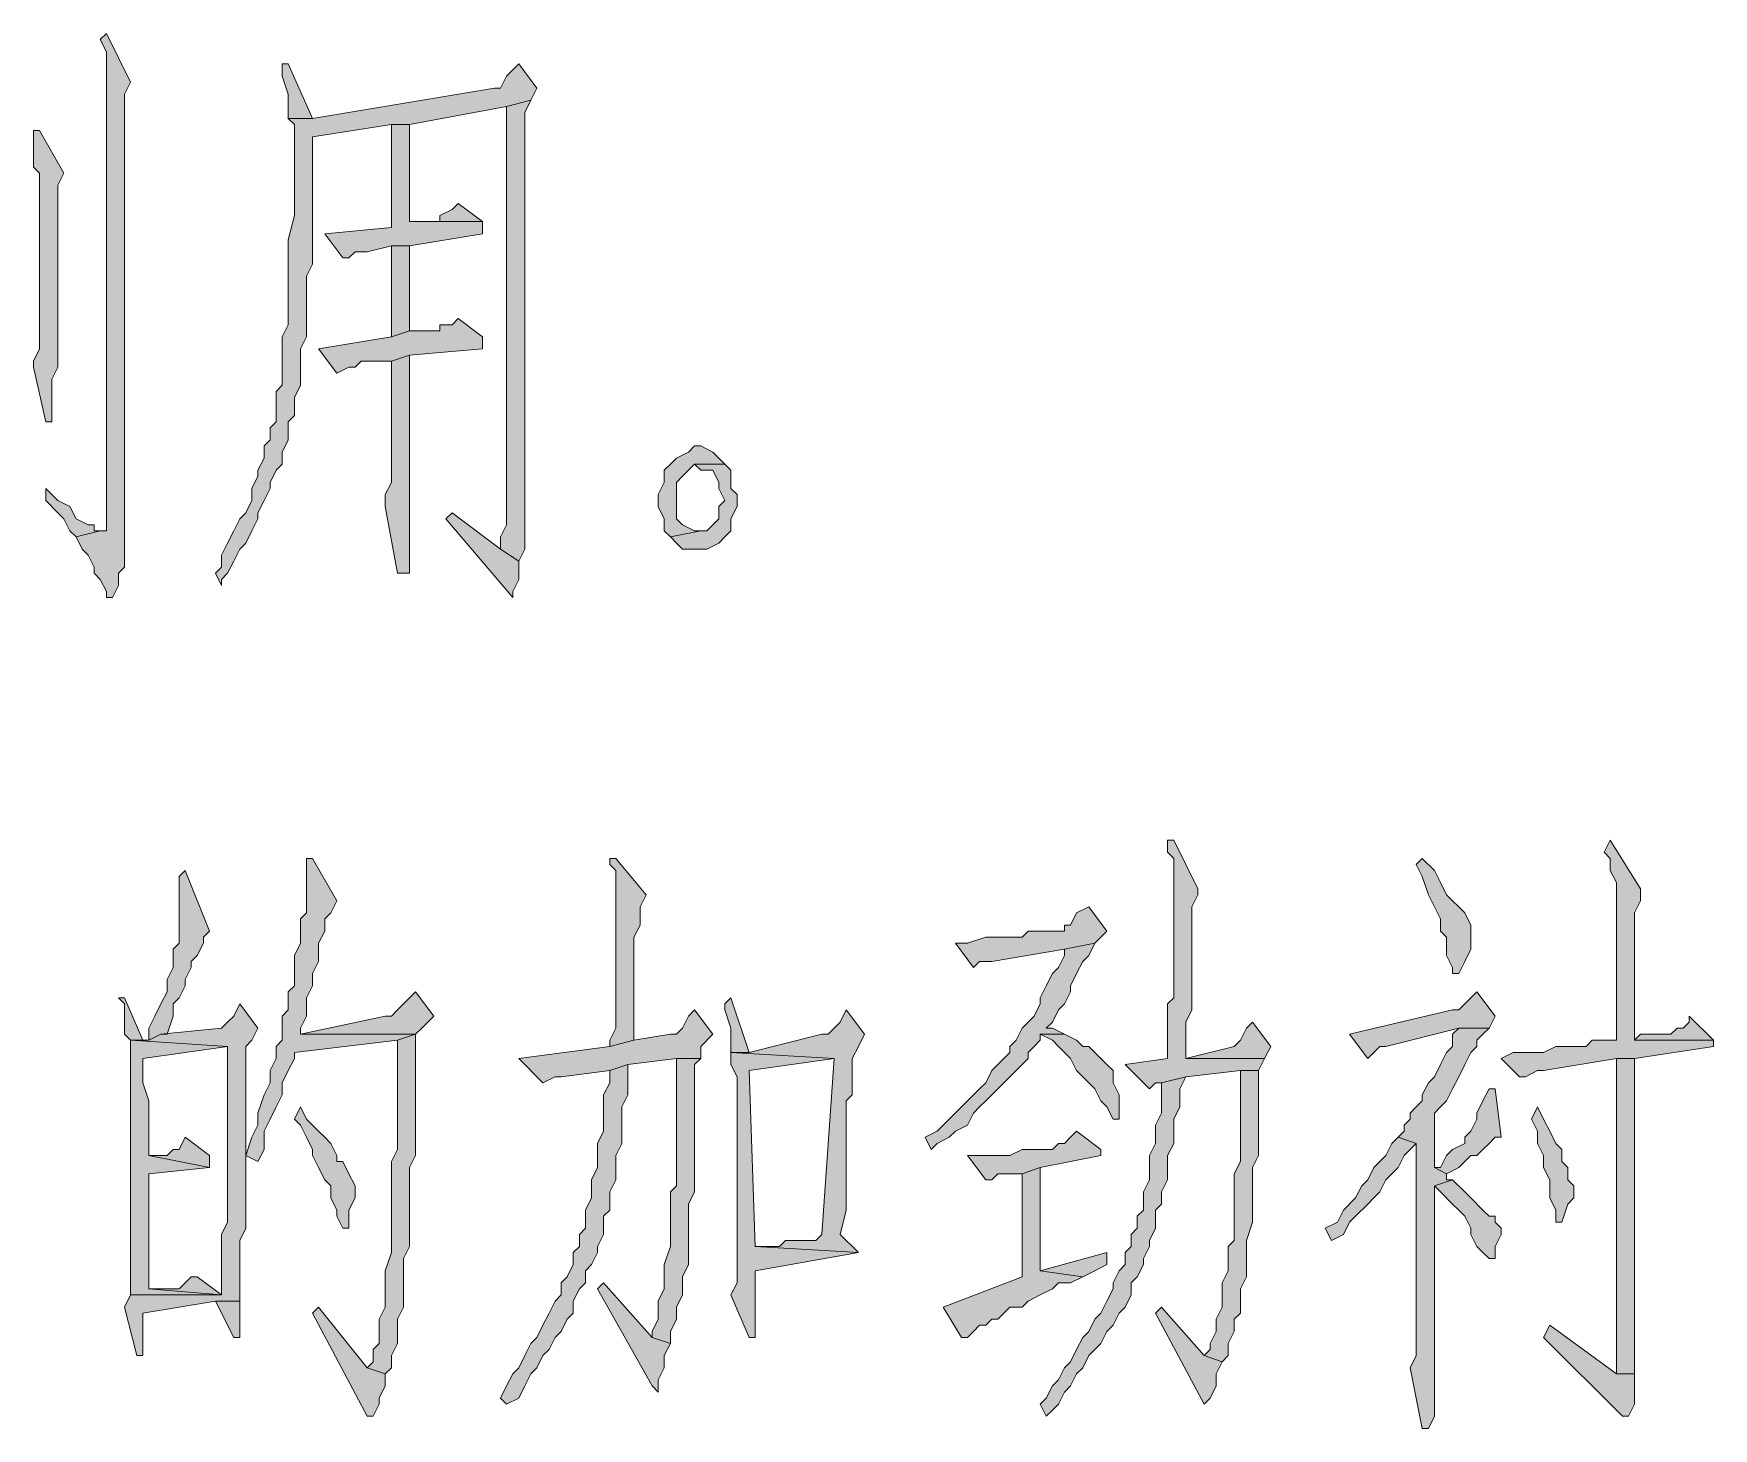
# Model space of a CAD drawing. Header units: millimetres. Extents: x 24 to 410, y 10 to 282.
# Drawn here: x 313.56 to 325.29, y 27.22 to 36.96 of the extents above; entities that cross this region are included whole.
import ezdxf

# ---------------------------------------------------------------- set-up
doc = ezdxf.new("R2010")
doc.units = ezdxf.units.MM

msp = doc.modelspace()

# ---------------------------------------------------------------- hatches: boundary and pattern name
h = msp.add_hatch(color=7)
h.dxf.hatch_style = 2
h.paths.add_polyline_path([(314.071, 36.957), (314.028667, 36.914667), (314.071, 36.83), (314.071, 33.485667), (314.028667, 33.485667), (313.859333, 33.443333), (313.901667, 33.358667), (313.944, 33.316333), (313.986333, 33.231667), (313.986333, 33.189333), (314.028667, 33.147), (314.071, 33.062333), (314.071, 33.02), (314.113333, 33.02), (314.155667, 33.104667), (314.155667, 33.189333), (314.198, 33.231667), (314.198, 36.533667), (314.240333, 36.618333)])
h = msp.add_hatch(color=7)
h.dxf.hatch_style = 2
h.paths.add_polyline_path([(316.949667, 36.745333), (316.907333, 36.703), (316.865, 36.660667), (316.822667, 36.576), (316.780333, 36.576), (315.510333, 36.364333), (315.341, 36.364333), (315.383333, 36.322), (315.383333, 35.687), (315.341, 35.517667), (315.341, 34.925), (315.298667, 34.840333), (315.298667, 34.501667), (315.256333, 34.459333), (315.256333, 34.247667), (315.214, 34.205333), (315.214, 34.120667), (315.171667, 34.078333), (315.171667, 33.993667), (315.129333, 33.909), (315.129333, 33.866667), (315.087, 33.782), (315.087, 33.697333), (315.044667, 33.612667), (315.002333, 33.570333), (314.96, 33.485667), (314.917667, 33.401), (314.875333, 33.316333), (314.875333, 33.231667), (314.833, 33.189333), (314.875333, 33.104667), (314.875333, 33.147), (314.917667, 33.189333), (314.96, 33.274), (315.002333, 33.358667), (315.044667, 33.401), (315.087, 33.485667), (315.129333, 33.570333), (315.129333, 33.612667), (315.171667, 33.697333), (315.214, 33.782), (315.214, 33.824333), (315.256333, 33.909), (315.298667, 33.951333), (315.298667, 34.036), (315.341, 34.120667), (315.341, 34.247667), (315.383333, 34.29), (315.383333, 34.417), (315.425667, 34.501667), (315.425667, 34.755667), (315.468, 34.840333), (315.468, 35.263667), (315.510333, 35.348333), (315.510333, 36.237333), (316.060667, 36.322), (316.187667, 36.322), (316.865, 36.449), (317.034333, 36.491333), (317.076667, 36.576)])
h = msp.add_hatch(color=7)
h.dxf.hatch_style = 2
h.paths.add_polyline_path([(315.341, 36.745333), (315.298667, 36.745333), (315.298667, 36.660667), (315.341, 36.533667), (315.341, 36.364333), (315.510333, 36.364333)])
h = msp.add_hatch(color=7)
h.dxf.hatch_style = 2
h.paths.add_polyline_path([(317.034333, 36.491333), (316.865, 36.449), (316.865, 33.528), (316.822667, 33.443333), (316.822667, 33.358667), (316.949667, 33.274), (316.992, 33.358667), (316.992, 35.433), (316.992, 35.517667), (316.992, 36.406667)])
h = msp.add_hatch(color=7)
h.dxf.hatch_style = 2
h.paths.add_polyline_path([(313.605333, 36.279667), (313.563, 36.279667), (313.563, 36.237333), (313.563, 36.025667), (313.605333, 35.983333), (313.605333, 34.755667), (313.563, 34.671), (313.563, 34.628667), (313.647667, 34.247667), (313.69, 34.247667), (313.69, 34.544), (313.732333, 34.628667), (313.732333, 35.898667), (313.774667, 35.983333)])
h = msp.add_hatch(color=7)
h.dxf.hatch_style = 2
h.paths.add_polyline_path([(316.187667, 36.322), (316.060667, 36.322), (316.060667, 36.237333), (316.060667, 35.602333), (315.595, 35.56), (315.722, 35.390667), (315.764333, 35.390667), (315.806667, 35.433), (315.891333, 35.433), (316.060667, 35.475333), (316.187667, 35.475333), (316.695667, 35.56), (316.695667, 35.644667), (316.187667, 35.644667)])
h = msp.add_hatch(color=7)
h.dxf.hatch_style = 2
h.paths.add_polyline_path([(316.526333, 35.771667), (316.484, 35.729333), (316.399333, 35.687), (316.399333, 35.644667), (316.187667, 35.644667), (316.695667, 35.644667)])
h = msp.add_hatch(color=7)
h.dxf.hatch_style = 2
h.paths.add_polyline_path([(316.187667, 35.475333), (316.060667, 35.475333), (316.060667, 35.433), (316.060667, 34.840333), (316.187667, 34.882667)])
h = msp.add_hatch(color=7)
h.dxf.hatch_style = 2
h.paths.add_polyline_path([(316.526333, 34.967333), (316.484, 34.925), (316.399333, 34.925), (316.399333, 34.882667), (316.187667, 34.882667), (316.060667, 34.840333), (315.552667, 34.755667), (315.679667, 34.586333), (315.764333, 34.628667), (315.806667, 34.628667), (315.849, 34.671), (316.060667, 34.671), (316.187667, 34.713333), (316.695667, 34.755667), (316.695667, 34.840333)])
h = msp.add_hatch(color=7)
h.dxf.hatch_style = 2
h.paths.add_polyline_path([(316.187667, 34.713333), (316.060667, 34.671), (316.060667, 33.824333), (316.018333, 33.739667), (316.018333, 33.655), (316.103, 33.189333), (316.187667, 33.189333), (316.187667, 33.231667)])
h = msp.add_hatch(color=7)
h.dxf.hatch_style = 2
h.paths.add_polyline_path([(318.177333, 34.078333), (318.135, 34.036), (318.050333, 33.993667), (318.008, 33.951333), (317.965667, 33.909), (317.965667, 33.824333), (317.923333, 33.739667), (317.923333, 33.655), (317.965667, 33.570333), (317.965667, 33.485667), (318.008, 33.443333), (318.219667, 33.485667), (318.177333, 33.485667), (318.092667, 33.528), (318.050333, 33.570333), (318.050333, 33.824333), (318.092667, 33.866667), (318.135, 33.909), (318.177333, 33.951333), (318.389, 33.951333), (318.346667, 33.993667), (318.304333, 34.036), (318.219667, 34.078333)])
h = msp.add_hatch(color=7)
h.dxf.hatch_style = 2
h.paths.add_polyline_path([(318.389, 33.951333), (318.177333, 33.951333), (318.219667, 33.909), (318.304333, 33.909), (318.346667, 33.824333), (318.346667, 33.782), (318.389, 33.697333), (318.346667, 33.655), (318.346667, 33.570333), (318.304333, 33.528), (318.262, 33.485667), (318.219667, 33.485667), (318.008, 33.443333), (318.050333, 33.401), (318.092667, 33.358667), (318.262, 33.358667), (318.346667, 33.401), (318.389, 33.443333), (318.431333, 33.485667), (318.431333, 33.570333), (318.473667, 33.655), (318.473667, 33.739667), (318.431333, 33.782), (318.431333, 33.909)])
h = msp.add_hatch(color=7)
h.dxf.hatch_style = 2
h.paths.add_polyline_path([(313.647667, 33.782), (313.647667, 33.697333), (313.732333, 33.612667), (313.774667, 33.570333), (313.817, 33.485667), (313.859333, 33.443333), (314.028667, 33.485667), (313.986333, 33.485667), (313.986333, 33.528), (313.944, 33.528), (313.859333, 33.570333), (313.817, 33.655), (313.732333, 33.697333)])
h = msp.add_hatch(color=7)
h.dxf.hatch_style = 2
h.paths.add_polyline_path([(316.484, 33.612667), (316.441667, 33.570333), (316.907333, 33.02), (316.907333, 33.062333), (316.949667, 33.147), (316.949667, 33.274), (316.822667, 33.358667)])
h = msp.add_hatch(color=7)
h.dxf.hatch_style = 2
h.paths.add_polyline_path([(321.521667, 31.326667), (321.479333, 31.326667), (321.479333, 31.284333), (321.479333, 31.242), (321.521667, 31.199667), (321.521667, 30.226), (321.479333, 30.183667), (321.479333, 29.802667), (321.183, 29.760333), (321.352333, 29.591), (321.394667, 29.633333), (321.437, 29.633333), (321.606333, 29.675667), (321.987333, 29.718), (322.114333, 29.718), (322.156667, 29.802667), (321.606333, 29.802667), (321.606333, 29.845), (321.606333, 30.056667), (321.648667, 30.141333), (321.648667, 30.861), (321.691, 30.945667), (321.691, 30.988)])
h = msp.add_hatch(color=7)
h.dxf.hatch_style = 2
h.paths.add_polyline_path([(324.569667, 31.326667), (324.527333, 31.242), (324.569667, 31.199667), (324.569667, 31.115), (324.612, 31.030333), (324.612, 29.929667), (324.527333, 29.929667), (324.442667, 29.929667), (324.400333, 29.887333), (324.188667, 29.887333), (324.104, 29.845), (323.892333, 29.845), (323.807667, 29.802667), (323.934667, 29.675667), (323.977, 29.675667), (324.061667, 29.718), (324.104, 29.718), (324.612, 29.802667), (324.739, 29.802667), (325.289333, 29.887333), (325.289333, 29.929667), (324.739, 29.929667), (324.739, 30.818667), (324.781333, 30.903333), (324.781333, 30.988)])
h = msp.add_hatch(color=7)
h.dxf.hatch_style = 2
h.paths.add_polyline_path([(315.468, 31.199667), (315.468, 30.818667), (315.425667, 30.776333), (315.425667, 30.607), (315.383333, 30.522333), (315.383333, 30.310667), (315.341, 30.268333), (315.341, 30.141333), (315.298667, 30.099), (315.298667, 29.929667), (315.256333, 29.887333), (315.256333, 29.802667), (315.214, 29.718), (315.214, 29.633333), (315.171667, 29.548667), (315.129333, 29.421667), (315.129333, 29.337), (315.087, 29.252333), (315.044667, 29.125333), (315.129333, 29.083), (315.171667, 29.167667), (315.171667, 29.294667), (315.214, 29.379333), (315.256333, 29.464), (315.298667, 29.548667), (315.298667, 29.633333), (315.341, 29.718), (315.383333, 29.802667), (315.383333, 29.845), (316.103, 29.929667), (316.23, 29.972), (315.425667, 29.972), (315.425667, 30.014333), (315.468, 30.099), (315.468, 30.226), (315.510333, 30.310667), (315.510333, 30.395333), (315.552667, 30.48), (315.552667, 30.607), (315.595, 30.691667), (315.595, 30.776333), (315.637333, 30.818667), (315.679667, 30.903333), (315.510333, 31.199667)])
h = msp.add_hatch(color=7)
h.dxf.hatch_style = 2
h.paths.add_polyline_path([(317.627, 31.199667), (317.584667, 31.199667), (317.584667, 31.157333), (317.627, 31.115), (317.627, 30.014333), (317.584667, 29.929667), (317.584667, 29.887333), (317.754, 29.929667), (317.754, 30.437667), (317.754, 30.564667), (317.754, 30.649333), (317.796333, 30.734), (317.796333, 30.861), (317.838667, 30.945667)])
h = msp.add_hatch(color=7)
h.dxf.hatch_style = 2
h.paths.add_polyline_path([(323.257333, 31.199667), (323.215, 31.157333), (323.257333, 31.072667), (323.299667, 30.945667), (323.342, 30.861), (323.384333, 30.776333), (323.384333, 30.691667), (323.426667, 30.649333), (323.426667, 30.522333), (323.469, 30.437667), (323.469, 30.395333), (323.511333, 30.395333), (323.553667, 30.48), (323.596, 30.564667), (323.596, 30.734), (323.553667, 30.818667), (323.511333, 30.861), (323.469, 30.903333), (323.426667, 30.945667), (323.384333, 31.030333), (323.342, 31.115)])
h = msp.add_hatch(color=7)
h.dxf.hatch_style = 2
h.paths.add_polyline_path([(314.621333, 31.115), (314.579, 31.072667), (314.579, 30.607), (314.536667, 30.564667), (314.536667, 30.437667), (314.494333, 30.353), (314.494333, 30.268333), (314.452, 30.183667), (314.409667, 30.099), (314.367333, 30.014333), (314.367333, 29.929667), (314.452, 29.972), (314.494333, 29.972), (314.536667, 30.099), (314.536667, 30.183667), (314.579, 30.226), (314.621333, 30.310667), (314.621333, 30.353), (314.663667, 30.437667), (314.663667, 30.48), (314.706, 30.522333), (314.748333, 30.607), (314.748333, 30.649333), (314.790667, 30.691667)])
h = msp.add_hatch(color=7)
h.dxf.hatch_style = 2
h.paths.add_polyline_path([(320.929, 30.861), (320.844333, 30.818667), (320.802, 30.734), (320.759667, 30.734), (320.759667, 30.691667), (320.505667, 30.691667), (320.463333, 30.649333), (320.209333, 30.649333), (320.082333, 30.607), (319.997667, 30.607), (320.124667, 30.437667), (320.167, 30.48), (320.251667, 30.48), (320.759667, 30.564667), (320.971333, 30.607), (321.013667, 30.649333), (321.056, 30.691667)])
h = msp.add_hatch(color=7)
h.dxf.hatch_style = 2
h.paths.add_polyline_path([(320.971333, 30.607), (320.759667, 30.564667), (320.759667, 30.522333), (320.717333, 30.437667), (320.675, 30.395333), (320.632667, 30.310667), (320.590333, 30.226), (320.590333, 30.183667), (320.548, 30.099), (320.505667, 30.056667), (320.463333, 30.014333), (320.421, 29.929667), (320.378667, 29.887333), (320.378667, 29.845), (320.336333, 29.802667), (320.294, 29.760333), (320.251667, 29.718), (320.209333, 29.633333), (320.167, 29.591), (320.124667, 29.548667), (320.082333, 29.506333), (320.04, 29.464), (319.955333, 29.379333), (319.913, 29.337), (319.870667, 29.294667), (319.786, 29.252333), (319.828333, 29.167667), (319.870667, 29.21), (319.955333, 29.252333), (319.997667, 29.294667), (320.082333, 29.337), (320.124667, 29.421667), (320.167, 29.464), (320.209333, 29.506333), (320.251667, 29.548667), (320.294, 29.591), (320.336333, 29.633333), (320.378667, 29.675667), (320.421, 29.718), (320.463333, 29.760333), (320.505667, 29.802667), (320.505667, 29.845), (320.548, 29.887333), (320.590333, 29.929667), (320.590333, 29.972), (320.759667, 29.972), (320.675, 30.014333), (320.632667, 30.014333), (320.675, 30.056667), (320.717333, 30.141333), (320.759667, 30.183667), (320.802, 30.268333), (320.802, 30.310667), (320.844333, 30.395333), (320.886667, 30.48), (320.929, 30.522333)])
h = msp.add_hatch(color=7)
h.dxf.hatch_style = 2
h.paths.add_polyline_path([(316.23, 30.268333), (316.145333, 30.183667), (316.103, 30.141333), (316.060667, 30.099), (316.018333, 30.099), (315.425667, 29.972), (316.23, 29.972), (316.272333, 30.014333), (316.357, 30.099)])
h = msp.add_hatch(color=7)
h.dxf.hatch_style = 2
h.paths.add_polyline_path([(323.638333, 30.268333), (323.596, 30.226), (323.553667, 30.183667), (323.511333, 30.141333), (323.469, 30.141333), (322.749333, 29.972), (322.876333, 29.802667), (322.918667, 29.845), (322.961, 29.887333), (323.003333, 29.887333), (323.511333, 30.014333), (323.723, 30.014333), (323.765333, 30.099)])
h = msp.add_hatch(color=7)
h.dxf.hatch_style = 2
h.paths.add_polyline_path([(314.198, 30.226), (314.155667, 30.226), (314.198, 30.183667), (314.198, 29.972), (314.240333, 29.929667), (314.325, 29.929667)])
h = msp.add_hatch(color=7)
h.dxf.hatch_style = 2
h.paths.add_polyline_path([(315.002333, 30.183667), (314.96, 30.099), (314.917667, 30.056667), (314.875333, 30.014333), (314.452, 29.972), (314.367333, 29.929667), (314.240333, 29.929667), (314.917667, 29.887333), (314.917667, 28.659667), (314.875333, 28.575), (314.875333, 28.321), (314.875333, 28.151667), (314.240333, 28.151667), (314.198, 28.067), (314.282667, 27.728333), (314.325, 27.728333), (314.325, 27.770667), (314.325, 28.024667), (314.833, 28.109333), (315.002333, 28.109333), (315.002333, 28.194), (315.002333, 28.532667), (315.044667, 28.617333), (315.044667, 29.887333), (315.087, 29.929667), (315.129333, 30.014333)])
h = msp.add_hatch(color=7)
h.dxf.hatch_style = 2
h.paths.add_polyline_path([(318.177333, 30.141333), (318.135, 30.099), (318.092667, 30.014333), (318.050333, 29.972), (318.008, 29.972), (317.754, 29.929667), (317.584667, 29.887333), (316.949667, 29.802667), (317.119, 29.633333), (317.203667, 29.675667), (317.246, 29.675667), (317.584667, 29.718), (317.711667, 29.760333), (318.050333, 29.802667), (318.219667, 29.802667), (318.219667, 29.887333), (318.304333, 29.972)])
h = msp.add_hatch(color=7)
h.dxf.hatch_style = 2
h.paths.add_polyline_path([(318.431333, 30.226), (318.389, 30.183667), (318.389, 30.141333), (318.431333, 30.014333), (318.431333, 29.845), (318.558333, 29.845)])
h = msp.add_hatch(color=7)
h.dxf.hatch_style = 2
h.paths.add_polyline_path([(319.235667, 30.141333), (319.193333, 30.056667), (319.151, 30.014333), (319.108667, 29.972), (319.066333, 29.972), (318.558333, 29.845), (318.431333, 29.845), (319.151, 29.802667), (319.066333, 28.575), (319.024, 28.532667), (318.812333, 28.532667), (318.77, 28.490333), (318.600667, 28.490333), (319.320333, 28.448), (319.193333, 28.575), (319.235667, 28.744333), (319.235667, 29.21), (319.235667, 29.337), (319.235667, 29.506333), (319.278, 29.548667), (319.278, 29.802667), (319.320333, 29.887333), (319.362667, 29.972)])
h = msp.add_hatch(color=7)
h.dxf.hatch_style = 2
h.paths.add_polyline_path([(322.072, 30.056667), (322.029667, 30.014333), (321.987333, 29.929667), (321.945, 29.887333), (321.606333, 29.802667), (322.156667, 29.802667), (322.199, 29.887333)])
h = msp.add_hatch(color=7)
h.dxf.hatch_style = 2
h.paths.add_polyline_path([(325.12, 30.099), (325.12, 30.056667), (325.077667, 30.014333), (325.035333, 30.014333), (324.993, 29.972), (324.781333, 29.972), (324.739, 29.929667), (325.289333, 29.929667)])
h = msp.add_hatch(color=7)
h.dxf.hatch_style = 2
h.paths.add_polyline_path([(314.240333, 29.929667), (314.240333, 28.151667), (314.875333, 28.151667), (314.367333, 28.194), (314.367333, 28.998333), (314.790667, 29.040667), (314.367333, 29.125333), (314.367333, 29.506333), (314.325, 29.633333), (314.325, 29.802667), (314.917667, 29.887333)])
h = msp.add_hatch(color=7)
h.dxf.hatch_style = 2
h.paths.add_polyline_path([(316.23, 29.972), (316.103, 29.929667), (316.103, 29.167667), (316.060667, 29.083), (316.060667, 28.448), (316.018333, 28.321), (316.018333, 28.067), (315.976, 27.982333), (315.976, 27.897667), (315.976, 27.813), (315.933667, 27.770667), (315.933667, 27.686), (315.891333, 27.643667), (316.018333, 27.601333), (316.060667, 27.643667), (316.060667, 27.728333), (316.103, 27.813), (316.103, 27.982333), (316.145333, 28.067), (316.145333, 28.405667), (316.187667, 28.490333), (316.187667, 29.040667), (316.23, 29.125333)])
h = msp.add_hatch(color=7)
h.dxf.hatch_style = 2
h.paths.add_polyline_path([(320.759667, 29.972), (320.590333, 29.972), (320.675, 29.929667), (320.717333, 29.887333), (320.759667, 29.845), (320.802, 29.802667), (320.844333, 29.718), (320.886667, 29.675667), (320.929, 29.633333), (320.971333, 29.591), (321.013667, 29.506333), (321.056, 29.464), (321.098333, 29.379333), (321.140667, 29.379333), (321.140667, 29.421667), (321.140667, 29.548667), (321.098333, 29.633333), (321.098333, 29.718), (321.056, 29.760333), (321.013667, 29.802667), (320.971333, 29.845), (320.929, 29.887333), (320.886667, 29.887333), (320.844333, 29.929667)])
h = msp.add_hatch(color=7)
h.dxf.hatch_style = 2
h.paths.add_polyline_path([(323.723, 30.014333), (323.511333, 30.014333), (323.469, 29.972), (323.469, 29.887333), (323.426667, 29.845), (323.384333, 29.760333), (323.342, 29.675667), (323.299667, 29.633333), (323.257333, 29.548667), (323.257333, 29.506333), (323.215, 29.464), (323.172667, 29.421667), (323.172667, 29.379333), (323.130333, 29.337), (323.130333, 29.294667), (323.088, 29.252333), (323.215, 29.21), (323.215, 28.194), (323.215, 28.109333), (323.215, 27.728333), (323.172667, 27.643667), (323.257333, 27.220333), (323.299667, 27.220333), (323.342, 27.305), (323.342, 28.913667), (323.469, 28.956), (323.426667, 28.956), (323.426667, 28.998333), (323.342, 29.040667), (323.342, 29.421667), (323.384333, 29.464), (323.426667, 29.506333), (323.469, 29.591), (323.511333, 29.675667), (323.553667, 29.760333), (323.596, 29.845), (323.638333, 29.887333), (323.638333, 29.929667), (323.680667, 29.972)])
h = msp.add_hatch(color=7)
h.dxf.hatch_style = 2
h.paths.add_polyline_path([(318.219667, 29.802667), (318.050333, 29.802667), (318.050333, 29.760333), (318.050333, 28.913667), (318.008, 28.871333), (318.008, 28.490333), (317.965667, 28.363333), (317.965667, 28.194), (317.923333, 28.109333), (317.923333, 27.982333), (317.881, 27.897667), (317.881, 27.855333), (318.008, 27.813), (318.008, 27.897667), (318.050333, 27.982333), (318.050333, 28.067), (318.092667, 28.151667), (318.092667, 28.278667), (318.135, 28.363333), (318.135, 28.786667), (318.177333, 28.871333), (318.177333, 29.760333)])
h = msp.add_hatch(color=7)
h.dxf.hatch_style = 2
h.paths.add_polyline_path([(318.431333, 29.845), (318.431333, 29.760333), (318.473667, 29.675667), (318.473667, 28.236333), (318.431333, 28.151667), (318.558333, 27.855333), (318.600667, 27.855333), (318.600667, 28.236333), (318.600667, 28.321), (319.320333, 28.448), (318.600667, 28.490333), (318.558333, 29.718), (319.151, 29.802667)])
h = msp.add_hatch(color=7)
h.dxf.hatch_style = 2
h.paths.add_polyline_path([(324.739, 29.802667), (324.612, 29.802667), (324.612, 27.897667), (324.612, 27.601333), (324.739, 27.601333)])
h = msp.add_hatch(color=7)
h.dxf.hatch_style = 2
h.paths.add_polyline_path([(317.711667, 29.760333), (317.584667, 29.718), (317.584667, 29.633333), (317.542333, 29.548667), (317.542333, 29.294667), (317.5, 29.21), (317.5, 29.040667), (317.457667, 28.956), (317.457667, 28.829), (317.415333, 28.744333), (317.415333, 28.617333), (317.373, 28.575), (317.373, 28.490333), (317.330667, 28.448), (317.330667, 28.363333), (317.288333, 28.278667), (317.246, 28.236333), (317.246, 28.151667), (317.203667, 28.109333), (317.161333, 28.024667), (317.119, 27.94), (317.076667, 27.855333), (317.034333, 27.813), (316.992, 27.728333), (316.949667, 27.643667), (316.907333, 27.601333), (316.865, 27.516667), (316.822667, 27.432), (316.865, 27.389667), (316.949667, 27.432), (316.992, 27.516667), (317.034333, 27.601333), (317.076667, 27.643667), (317.119, 27.728333), (317.161333, 27.770667), (317.203667, 27.855333), (317.246, 27.897667), (317.288333, 27.982333), (317.330667, 28.024667), (317.330667, 28.109333), (317.373, 28.194), (317.415333, 28.236333), (317.415333, 28.321), (317.457667, 28.363333), (317.5, 28.448), (317.5, 28.490333), (317.542333, 28.575), (317.542333, 28.702), (317.584667, 28.744333), (317.584667, 28.871333), (317.627, 28.956), (317.627, 29.125333), (317.669333, 29.21), (317.669333, 29.464), (317.711667, 29.548667)])
h = msp.add_hatch(color=7)
h.dxf.hatch_style = 2
h.paths.add_polyline_path([(321.606333, 29.675667), (321.437, 29.633333), (321.437, 29.421667), (321.394667, 29.337), (321.394667, 29.21), (321.352333, 29.125333), (321.352333, 28.956), (321.31, 28.871333), (321.31, 28.744333), (321.267667, 28.702), (321.267667, 28.617333), (321.225333, 28.575), (321.225333, 28.490333), (321.183, 28.448), (321.183, 28.363333), (321.140667, 28.321), (321.098333, 28.236333), (321.098333, 28.194), (321.056, 28.109333), (321.013667, 28.024667), (320.971333, 27.982333), (320.929, 27.897667), (320.886667, 27.855333), (320.844333, 27.770667), (320.802, 27.686), (320.759667, 27.643667), (320.717333, 27.559), (320.675, 27.516667), (320.632667, 27.432), (320.590333, 27.389667), (320.632667, 27.305), (320.675, 27.347333), (320.717333, 27.389667), (320.759667, 27.474333), (320.802, 27.516667), (320.844333, 27.601333), (320.886667, 27.643667), (320.929, 27.728333), (320.971333, 27.770667), (321.013667, 27.813), (321.056, 27.897667), (321.098333, 27.94), (321.140667, 28.024667), (321.183, 28.067), (321.225333, 28.151667), (321.225333, 28.236333), (321.267667, 28.278667), (321.31, 28.363333), (321.31, 28.405667), (321.352333, 28.490333), (321.352333, 28.532667), (321.394667, 28.617333), (321.394667, 28.744333), (321.437, 28.786667), (321.437, 28.871333), (321.479333, 28.956), (321.479333, 29.125333), (321.521667, 29.21), (321.521667, 29.379333), (321.564, 29.464), (321.564, 29.591)])
h = msp.add_hatch(color=7)
h.dxf.hatch_style = 2
h.paths.add_polyline_path([(322.114333, 29.718), (321.987333, 29.718), (321.987333, 29.633333), (321.987333, 29.083), (321.945, 28.998333), (321.945, 28.532667), (321.902667, 28.490333), (321.902667, 28.321), (321.860333, 28.236333), (321.860333, 28.067), (321.818, 27.982333), (321.818, 27.897667), (321.775667, 27.813), (321.775667, 27.770667), (321.733333, 27.728333), (321.860333, 27.686), (321.902667, 27.728333), (321.902667, 27.813), (321.945, 27.897667), (321.945, 27.982333), (321.987333, 28.024667), (321.987333, 28.194), (322.029667, 28.278667), (322.029667, 28.532667), (322.072, 28.659667), (322.072, 29.040667), (322.114333, 29.125333)])
h = msp.add_hatch(color=7)
h.dxf.hatch_style = 2
h.paths.add_polyline_path([(323.765333, 29.591), (323.723, 29.591), (323.680667, 29.506333), (323.638333, 29.421667), (323.638333, 29.379333), (323.596, 29.294667), (323.553667, 29.252333), (323.553667, 29.21), (323.469, 29.167667), (323.426667, 29.125333), (323.384333, 29.040667), (323.342, 29.040667), (323.426667, 28.998333), (323.511333, 29.040667), (323.553667, 29.083), (323.596, 29.125333), (323.638333, 29.125333), (323.680667, 29.167667), (323.723, 29.21), (323.765333, 29.252333), (323.807667, 29.252333)])
h = msp.add_hatch(color=7)
h.dxf.hatch_style = 2
h.paths.add_polyline_path([(315.425667, 29.464), (315.383333, 29.379333), (315.425667, 29.337), (315.468, 29.252333), (315.510333, 29.167667), (315.510333, 29.125333), (315.552667, 29.040667), (315.595, 28.956), (315.637333, 28.913667), (315.637333, 28.829), (315.679667, 28.744333), (315.679667, 28.702), (315.722, 28.617333), (315.764333, 28.617333), (315.764333, 28.744333), (315.806667, 28.829), (315.806667, 28.913667), (315.764333, 28.998333), (315.722, 29.083), (315.679667, 29.083), (315.679667, 29.125333), (315.637333, 29.21), (315.595, 29.252333), (315.552667, 29.294667), (315.468, 29.379333)])
h = msp.add_hatch(color=7)
h.dxf.hatch_style = 2
h.paths.add_polyline_path([(324.061667, 29.464), (324.019333, 29.379333), (324.061667, 29.294667), (324.061667, 29.21), (324.104, 29.125333), (324.104, 29.040667), (324.146333, 28.956), (324.146333, 28.829), (324.188667, 28.744333), (324.188667, 28.659667), (324.231, 28.659667), (324.273333, 28.786667), (324.315667, 28.829), (324.315667, 28.913667), (324.273333, 28.956), (324.273333, 29.040667), (324.231, 29.083), (324.231, 29.167667), (324.188667, 29.21), (324.146333, 29.294667), (324.104, 29.379333)])
h = msp.add_hatch(color=7)
h.dxf.hatch_style = 2
h.paths.add_polyline_path([(314.621333, 29.252333), (314.579, 29.167667), (314.536667, 29.167667), (314.494333, 29.125333), (314.367333, 29.125333), (314.790667, 29.040667), (314.790667, 29.125333)])
h = msp.add_hatch(color=7)
h.dxf.hatch_style = 2
h.paths.add_polyline_path([(320.844333, 29.294667), (320.802, 29.252333), (320.759667, 29.21), (320.717333, 29.21), (320.675, 29.167667), (320.463333, 29.167667), (320.378667, 29.125333), (320.082333, 29.125333), (320.209333, 28.956), (320.251667, 28.956), (320.294, 28.998333), (320.463333, 28.998333), (320.590333, 29.040667), (321.013667, 29.125333), (321.013667, 29.167667)])
h = msp.add_hatch(color=7)
h.dxf.hatch_style = 2
h.paths.add_polyline_path([(323.088, 29.252333), (323.045667, 29.21), (323.003333, 29.125333), (322.961, 29.083), (322.918667, 29.040667), (322.876333, 28.956), (322.834, 28.913667), (322.791667, 28.829), (322.707, 28.744333), (322.664667, 28.659667), (322.58, 28.617333), (322.622333, 28.532667), (322.707, 28.575), (322.749333, 28.659667), (322.791667, 28.702), (322.876333, 28.786667), (322.918667, 28.829), (322.961, 28.871333), (323.003333, 28.956), (323.045667, 28.998333), (323.088, 29.040667), (323.130333, 29.125333), (323.172667, 29.167667), (323.215, 29.21)])
h = msp.add_hatch(color=7)
h.dxf.hatch_style = 2
h.paths.add_polyline_path([(320.590333, 29.040667), (320.463333, 28.998333), (320.463333, 28.278667), (319.913, 28.067), (320.04, 27.855333), (320.082333, 27.855333), (320.124667, 27.897667), (320.167, 27.94), (320.209333, 27.94), (320.251667, 27.982333), (320.294, 27.982333), (320.336333, 28.024667), (320.378667, 28.067), (320.463333, 28.067), (320.505667, 28.109333), (320.590333, 28.151667), (320.675, 28.194), (320.717333, 28.236333), (320.802, 28.236333), (320.886667, 28.278667), (320.590333, 28.321)])
h = msp.add_hatch(color=7)
h.dxf.hatch_style = 2
h.paths.add_polyline_path([(323.469, 28.956), (323.342, 28.913667), (323.384333, 28.871333), (323.469, 28.786667), (323.511333, 28.744333), (323.553667, 28.702), (323.596, 28.617333), (323.596, 28.575), (323.638333, 28.490333), (323.680667, 28.448), (323.723, 28.405667), (323.765333, 28.405667), (323.765333, 28.490333), (323.807667, 28.575), (323.807667, 28.617333), (323.765333, 28.659667), (323.765333, 28.702), (323.723, 28.702), (323.680667, 28.744333), (323.596, 28.829), (323.553667, 28.871333)])
h = msp.add_hatch(color=7)
h.dxf.hatch_style = 2
h.paths.add_polyline_path([(321.056, 28.448), (320.590333, 28.321), (320.886667, 28.278667), (320.971333, 28.321), (321.056, 28.363333)])
h = msp.add_hatch(color=7)
h.dxf.hatch_style = 2
h.paths.add_polyline_path([(314.706, 28.278667), (314.663667, 28.278667), (314.621333, 28.236333), (314.579, 28.194), (314.367333, 28.194), (314.875333, 28.151667)])
h = msp.add_hatch(color=7)
h.dxf.hatch_style = 2
h.paths.add_polyline_path([(317.542333, 28.236333), (317.5, 28.194), (317.881, 27.516667), (317.923333, 27.474333), (317.923333, 27.559), (317.965667, 27.643667), (317.965667, 27.728333), (318.008, 27.813), (317.881, 27.855333)])
h = msp.add_hatch(color=7)
h.dxf.hatch_style = 2
h.paths.add_polyline_path([(315.002333, 28.109333), (314.833, 28.109333), (314.96, 27.855333), (315.002333, 27.855333), (315.002333, 27.94)])
h = msp.add_hatch(color=7)
h.dxf.hatch_style = 2
h.paths.add_polyline_path([(315.552667, 28.067), (315.510333, 28.024667), (315.891333, 27.305), (315.933667, 27.305), (315.976, 27.389667), (315.976, 27.432), (316.018333, 27.516667), (316.018333, 27.601333), (315.891333, 27.643667)])
h = msp.add_hatch(color=7)
h.dxf.hatch_style = 2
h.paths.add_polyline_path([(321.437, 28.067), (321.394667, 28.024667), (321.733333, 27.389667), (321.775667, 27.432), (321.818, 27.516667), (321.818, 27.601333), (321.860333, 27.686), (321.733333, 27.728333)])
h = msp.add_hatch(color=7)
h.dxf.hatch_style = 2
h.paths.add_polyline_path([(324.146333, 27.94), (324.104, 27.855333), (324.654333, 27.305), (324.696667, 27.305), (324.739, 27.389667), (324.739, 27.601333), (324.612, 27.601333)])

# ---------------------------------------------------------------- linework, layer by layer
at = {"color": 7, "lineweight": 0}
for points in [[(314.071, 36.957), (314.028667, 36.914667), (314.071, 36.83), (314.071, 33.485667), (314.028667, 33.485667), (313.859333, 33.443333), (313.901667, 33.358667), (313.944, 33.316333), (313.986333, 33.231667), (313.986333, 33.189333), (314.028667, 33.147), (314.071, 33.062333), (314.071, 33.02), (314.113333, 33.02), (314.155667, 33.104667), (314.155667, 33.189333), (314.198, 33.231667), (314.198, 36.533667), (314.240333, 36.618333)], [(316.949667, 36.745333), (316.907333, 36.703), (316.865, 36.660667), (316.822667, 36.576), (316.780333, 36.576), (315.510333, 36.364333), (315.341, 36.364333), (315.383333, 36.322), (315.383333, 35.687), (315.341, 35.517667), (315.341, 34.925), (315.298667, 34.840333), (315.298667, 34.501667), (315.256333, 34.459333), (315.256333, 34.247667), (315.214, 34.205333), (315.214, 34.120667), (315.171667, 34.078333), (315.171667, 33.993667), (315.129333, 33.909), (315.129333, 33.866667), (315.087, 33.782), (315.087, 33.697333), (315.044667, 33.612667), (315.002333, 33.570333), (314.96, 33.485667), (314.917667, 33.401), (314.875333, 33.316333), (314.875333, 33.231667), (314.833, 33.189333), (314.875333, 33.104667), (314.875333, 33.147), (314.917667, 33.189333), (314.96, 33.274), (315.002333, 33.358667), (315.044667, 33.401), (315.087, 33.485667), (315.129333, 33.570333), (315.129333, 33.612667), (315.171667, 33.697333), (315.214, 33.782), (315.214, 33.824333), (315.256333, 33.909), (315.298667, 33.951333), (315.298667, 34.036), (315.341, 34.120667), (315.341, 34.247667), (315.383333, 34.29), (315.383333, 34.417), (315.425667, 34.501667), (315.425667, 34.755667), (315.468, 34.840333), (315.468, 35.263667), (315.510333, 35.348333), (315.510333, 36.237333), (316.060667, 36.322), (316.187667, 36.322), (316.865, 36.449), (317.034333, 36.491333), (317.076667, 36.576)], [(315.341, 36.745333), (315.298667, 36.745333), (315.298667, 36.660667), (315.341, 36.533667), (315.341, 36.364333), (315.510333, 36.364333)], [(317.034333, 36.491333), (316.865, 36.449), (316.865, 33.528), (316.822667, 33.443333), (316.822667, 33.358667), (316.949667, 33.274), (316.992, 33.358667), (316.992, 35.433), (316.992, 35.517667), (316.992, 36.406667)], [(313.605333, 36.279667), (313.563, 36.279667), (313.563, 36.237333), (313.563, 36.025667), (313.605333, 35.983333), (313.605333, 34.755667), (313.563, 34.671), (313.563, 34.628667), (313.647667, 34.247667), (313.69, 34.247667), (313.69, 34.544), (313.732333, 34.628667), (313.732333, 35.898667), (313.774667, 35.983333)], [(316.187667, 36.322), (316.060667, 36.322), (316.060667, 36.237333), (316.060667, 35.602333), (315.595, 35.56), (315.722, 35.390667), (315.764333, 35.390667), (315.806667, 35.433), (315.891333, 35.433), (316.060667, 35.475333), (316.187667, 35.475333), (316.695667, 35.56), (316.695667, 35.644667), (316.187667, 35.644667)], [(316.526333, 35.771667), (316.484, 35.729333), (316.399333, 35.687), (316.399333, 35.644667), (316.187667, 35.644667), (316.695667, 35.644667)], [(316.187667, 35.475333), (316.060667, 35.475333), (316.060667, 35.433), (316.060667, 34.840333), (316.187667, 34.882667)], [(316.526333, 34.967333), (316.484, 34.925), (316.399333, 34.925), (316.399333, 34.882667), (316.187667, 34.882667), (316.060667, 34.840333), (315.552667, 34.755667), (315.679667, 34.586333), (315.764333, 34.628667), (315.806667, 34.628667), (315.849, 34.671), (316.060667, 34.671), (316.187667, 34.713333), (316.695667, 34.755667), (316.695667, 34.840333)], [(316.187667, 34.713333), (316.060667, 34.671), (316.060667, 33.824333), (316.018333, 33.739667), (316.018333, 33.655), (316.103, 33.189333), (316.187667, 33.189333), (316.187667, 33.231667)], [(318.177333, 34.078333), (318.135, 34.036), (318.050333, 33.993667), (318.008, 33.951333), (317.965667, 33.909), (317.965667, 33.824333), (317.923333, 33.739667), (317.923333, 33.655), (317.965667, 33.570333), (317.965667, 33.485667), (318.008, 33.443333), (318.219667, 33.485667), (318.177333, 33.485667), (318.092667, 33.528), (318.050333, 33.570333), (318.050333, 33.824333), (318.092667, 33.866667), (318.135, 33.909), (318.177333, 33.951333), (318.389, 33.951333), (318.346667, 33.993667), (318.304333, 34.036), (318.219667, 34.078333)], [(318.389, 33.951333), (318.177333, 33.951333), (318.219667, 33.909), (318.304333, 33.909), (318.346667, 33.824333), (318.346667, 33.782), (318.389, 33.697333), (318.346667, 33.655), (318.346667, 33.570333), (318.304333, 33.528), (318.262, 33.485667), (318.219667, 33.485667), (318.008, 33.443333), (318.050333, 33.401), (318.092667, 33.358667), (318.262, 33.358667), (318.346667, 33.401), (318.389, 33.443333), (318.431333, 33.485667), (318.431333, 33.570333), (318.473667, 33.655), (318.473667, 33.739667), (318.431333, 33.782), (318.431333, 33.909)], [(313.647667, 33.782), (313.647667, 33.697333), (313.732333, 33.612667), (313.774667, 33.570333), (313.817, 33.485667), (313.859333, 33.443333), (314.028667, 33.485667), (313.986333, 33.485667), (313.986333, 33.528), (313.944, 33.528), (313.859333, 33.570333), (313.817, 33.655), (313.732333, 33.697333)], [(316.484, 33.612667), (316.441667, 33.570333), (316.907333, 33.02), (316.907333, 33.062333), (316.949667, 33.147), (316.949667, 33.274), (316.822667, 33.358667)], [(321.521667, 31.326667), (321.479333, 31.326667), (321.479333, 31.284333), (321.479333, 31.242), (321.521667, 31.199667), (321.521667, 30.226), (321.479333, 30.183667), (321.479333, 29.802667), (321.183, 29.760333), (321.352333, 29.591), (321.394667, 29.633333), (321.437, 29.633333), (321.606333, 29.675667), (321.987333, 29.718), (322.114333, 29.718), (322.156667, 29.802667), (321.606333, 29.802667), (321.606333, 29.845), (321.606333, 30.056667), (321.648667, 30.141333), (321.648667, 30.861), (321.691, 30.945667), (321.691, 30.988)], [(324.569667, 31.326667), (324.527333, 31.242), (324.569667, 31.199667), (324.569667, 31.115), (324.612, 31.030333), (324.612, 29.929667), (324.527333, 29.929667), (324.442667, 29.929667), (324.400333, 29.887333), (324.188667, 29.887333), (324.104, 29.845), (323.892333, 29.845), (323.807667, 29.802667), (323.934667, 29.675667), (323.977, 29.675667), (324.061667, 29.718), (324.104, 29.718), (324.612, 29.802667), (324.739, 29.802667), (325.289333, 29.887333), (325.289333, 29.929667), (324.739, 29.929667), (324.739, 30.818667), (324.781333, 30.903333), (324.781333, 30.988)], [(315.468, 31.199667), (315.468, 30.818667), (315.425667, 30.776333), (315.425667, 30.607), (315.383333, 30.522333), (315.383333, 30.310667), (315.341, 30.268333), (315.341, 30.141333), (315.298667, 30.099), (315.298667, 29.929667), (315.256333, 29.887333), (315.256333, 29.802667), (315.214, 29.718), (315.214, 29.633333), (315.171667, 29.548667), (315.129333, 29.421667), (315.129333, 29.337), (315.087, 29.252333), (315.044667, 29.125333), (315.129333, 29.083), (315.171667, 29.167667), (315.171667, 29.294667), (315.214, 29.379333), (315.256333, 29.464), (315.298667, 29.548667), (315.298667, 29.633333), (315.341, 29.718), (315.383333, 29.802667), (315.383333, 29.845), (316.103, 29.929667), (316.23, 29.972), (315.425667, 29.972), (315.425667, 30.014333), (315.468, 30.099), (315.468, 30.226), (315.510333, 30.310667), (315.510333, 30.395333), (315.552667, 30.48), (315.552667, 30.607), (315.595, 30.691667), (315.595, 30.776333), (315.637333, 30.818667), (315.679667, 30.903333), (315.510333, 31.199667)], [(317.627, 31.199667), (317.584667, 31.199667), (317.584667, 31.157333), (317.627, 31.115), (317.627, 30.014333), (317.584667, 29.929667), (317.584667, 29.887333), (317.754, 29.929667), (317.754, 30.437667), (317.754, 30.564667), (317.754, 30.649333), (317.796333, 30.734), (317.796333, 30.861), (317.838667, 30.945667)], [(323.257333, 31.199667), (323.215, 31.157333), (323.257333, 31.072667), (323.299667, 30.945667), (323.342, 30.861), (323.384333, 30.776333), (323.384333, 30.691667), (323.426667, 30.649333), (323.426667, 30.522333), (323.469, 30.437667), (323.469, 30.395333), (323.511333, 30.395333), (323.553667, 30.48), (323.596, 30.564667), (323.596, 30.734), (323.553667, 30.818667), (323.511333, 30.861), (323.469, 30.903333), (323.426667, 30.945667), (323.384333, 31.030333), (323.342, 31.115)], [(314.621333, 31.115), (314.579, 31.072667), (314.579, 30.607), (314.536667, 30.564667), (314.536667, 30.437667), (314.494333, 30.353), (314.494333, 30.268333), (314.452, 30.183667), (314.409667, 30.099), (314.367333, 30.014333), (314.367333, 29.929667), (314.452, 29.972), (314.494333, 29.972), (314.536667, 30.099), (314.536667, 30.183667), (314.579, 30.226), (314.621333, 30.310667), (314.621333, 30.353), (314.663667, 30.437667), (314.663667, 30.48), (314.706, 30.522333), (314.748333, 30.607), (314.748333, 30.649333), (314.790667, 30.691667)], [(320.929, 30.861), (320.844333, 30.818667), (320.802, 30.734), (320.759667, 30.734), (320.759667, 30.691667), (320.505667, 30.691667), (320.463333, 30.649333), (320.209333, 30.649333), (320.082333, 30.607), (319.997667, 30.607), (320.124667, 30.437667), (320.167, 30.48), (320.251667, 30.48), (320.759667, 30.564667), (320.971333, 30.607), (321.013667, 30.649333), (321.056, 30.691667)], [(320.971333, 30.607), (320.759667, 30.564667), (320.759667, 30.522333), (320.717333, 30.437667), (320.675, 30.395333), (320.632667, 30.310667), (320.590333, 30.226), (320.590333, 30.183667), (320.548, 30.099), (320.505667, 30.056667), (320.463333, 30.014333), (320.421, 29.929667), (320.378667, 29.887333), (320.378667, 29.845), (320.336333, 29.802667), (320.294, 29.760333), (320.251667, 29.718), (320.209333, 29.633333), (320.167, 29.591), (320.124667, 29.548667), (320.082333, 29.506333), (320.04, 29.464), (319.955333, 29.379333), (319.913, 29.337), (319.870667, 29.294667), (319.786, 29.252333), (319.828333, 29.167667), (319.870667, 29.21), (319.955333, 29.252333), (319.997667, 29.294667), (320.082333, 29.337), (320.124667, 29.421667), (320.167, 29.464), (320.209333, 29.506333), (320.251667, 29.548667), (320.294, 29.591), (320.336333, 29.633333), (320.378667, 29.675667), (320.421, 29.718), (320.463333, 29.760333), (320.505667, 29.802667), (320.505667, 29.845), (320.548, 29.887333), (320.590333, 29.929667), (320.590333, 29.972), (320.759667, 29.972), (320.675, 30.014333), (320.632667, 30.014333), (320.675, 30.056667), (320.717333, 30.141333), (320.759667, 30.183667), (320.802, 30.268333), (320.802, 30.310667), (320.844333, 30.395333), (320.886667, 30.48), (320.929, 30.522333)], [(316.23, 30.268333), (316.145333, 30.183667), (316.103, 30.141333), (316.060667, 30.099), (316.018333, 30.099), (315.425667, 29.972), (316.23, 29.972), (316.272333, 30.014333), (316.357, 30.099)], [(323.638333, 30.268333), (323.596, 30.226), (323.553667, 30.183667), (323.511333, 30.141333), (323.469, 30.141333), (322.749333, 29.972), (322.876333, 29.802667), (322.918667, 29.845), (322.961, 29.887333), (323.003333, 29.887333), (323.511333, 30.014333), (323.723, 30.014333), (323.765333, 30.099)], [(314.198, 30.226), (314.155667, 30.226), (314.198, 30.183667), (314.198, 29.972), (314.240333, 29.929667), (314.325, 29.929667)], [(315.002333, 30.183667), (314.96, 30.099), (314.917667, 30.056667), (314.875333, 30.014333), (314.452, 29.972), (314.367333, 29.929667), (314.240333, 29.929667), (314.917667, 29.887333), (314.917667, 28.659667), (314.875333, 28.575), (314.875333, 28.321), (314.875333, 28.151667), (314.240333, 28.151667), (314.198, 28.067), (314.282667, 27.728333), (314.325, 27.728333), (314.325, 27.770667), (314.325, 28.024667), (314.833, 28.109333), (315.002333, 28.109333), (315.002333, 28.194), (315.002333, 28.532667), (315.044667, 28.617333), (315.044667, 29.887333), (315.087, 29.929667), (315.129333, 30.014333)], [(318.177333, 30.141333), (318.135, 30.099), (318.092667, 30.014333), (318.050333, 29.972), (318.008, 29.972), (317.754, 29.929667), (317.584667, 29.887333), (316.949667, 29.802667), (317.119, 29.633333), (317.203667, 29.675667), (317.246, 29.675667), (317.584667, 29.718), (317.711667, 29.760333), (318.050333, 29.802667), (318.219667, 29.802667), (318.219667, 29.887333), (318.304333, 29.972)], [(318.431333, 30.226), (318.389, 30.183667), (318.389, 30.141333), (318.431333, 30.014333), (318.431333, 29.845), (318.558333, 29.845)], [(319.235667, 30.141333), (319.193333, 30.056667), (319.151, 30.014333), (319.108667, 29.972), (319.066333, 29.972), (318.558333, 29.845), (318.431333, 29.845), (319.151, 29.802667), (319.066333, 28.575), (319.024, 28.532667), (318.812333, 28.532667), (318.77, 28.490333), (318.600667, 28.490333), (319.320333, 28.448), (319.193333, 28.575), (319.235667, 28.744333), (319.235667, 29.21), (319.235667, 29.337), (319.235667, 29.506333), (319.278, 29.548667), (319.278, 29.802667), (319.320333, 29.887333), (319.362667, 29.972)], [(322.072, 30.056667), (322.029667, 30.014333), (321.987333, 29.929667), (321.945, 29.887333), (321.606333, 29.802667), (322.156667, 29.802667), (322.199, 29.887333)], [(325.12, 30.099), (325.12, 30.056667), (325.077667, 30.014333), (325.035333, 30.014333), (324.993, 29.972), (324.781333, 29.972), (324.739, 29.929667), (325.289333, 29.929667)], [(314.240333, 29.929667), (314.240333, 28.151667), (314.875333, 28.151667), (314.367333, 28.194), (314.367333, 28.998333), (314.790667, 29.040667), (314.367333, 29.125333), (314.367333, 29.506333), (314.325, 29.633333), (314.325, 29.802667), (314.917667, 29.887333)], [(316.23, 29.972), (316.103, 29.929667), (316.103, 29.167667), (316.060667, 29.083), (316.060667, 28.448), (316.018333, 28.321), (316.018333, 28.067), (315.976, 27.982333), (315.976, 27.897667), (315.976, 27.813), (315.933667, 27.770667), (315.933667, 27.686), (315.891333, 27.643667), (316.018333, 27.601333), (316.060667, 27.643667), (316.060667, 27.728333), (316.103, 27.813), (316.103, 27.982333), (316.145333, 28.067), (316.145333, 28.405667), (316.187667, 28.490333), (316.187667, 29.040667), (316.23, 29.125333)], [(320.759667, 29.972), (320.590333, 29.972), (320.675, 29.929667), (320.717333, 29.887333), (320.759667, 29.845), (320.802, 29.802667), (320.844333, 29.718), (320.886667, 29.675667), (320.929, 29.633333), (320.971333, 29.591), (321.013667, 29.506333), (321.056, 29.464), (321.098333, 29.379333), (321.140667, 29.379333), (321.140667, 29.421667), (321.140667, 29.548667), (321.098333, 29.633333), (321.098333, 29.718), (321.056, 29.760333), (321.013667, 29.802667), (320.971333, 29.845), (320.929, 29.887333), (320.886667, 29.887333), (320.844333, 29.929667)], [(323.723, 30.014333), (323.511333, 30.014333), (323.469, 29.972), (323.469, 29.887333), (323.426667, 29.845), (323.384333, 29.760333), (323.342, 29.675667), (323.299667, 29.633333), (323.257333, 29.548667), (323.257333, 29.506333), (323.215, 29.464), (323.172667, 29.421667), (323.172667, 29.379333), (323.130333, 29.337), (323.130333, 29.294667), (323.088, 29.252333), (323.215, 29.21), (323.215, 28.194), (323.215, 28.109333), (323.215, 27.728333), (323.172667, 27.643667), (323.257333, 27.220333), (323.299667, 27.220333), (323.342, 27.305), (323.342, 28.913667), (323.469, 28.956), (323.426667, 28.956), (323.426667, 28.998333), (323.342, 29.040667), (323.342, 29.421667), (323.384333, 29.464), (323.426667, 29.506333), (323.469, 29.591), (323.511333, 29.675667), (323.553667, 29.760333), (323.596, 29.845), (323.638333, 29.887333), (323.638333, 29.929667), (323.680667, 29.972)], [(318.219667, 29.802667), (318.050333, 29.802667), (318.050333, 29.760333), (318.050333, 28.913667), (318.008, 28.871333), (318.008, 28.490333), (317.965667, 28.363333), (317.965667, 28.194), (317.923333, 28.109333), (317.923333, 27.982333), (317.881, 27.897667), (317.881, 27.855333), (318.008, 27.813), (318.008, 27.897667), (318.050333, 27.982333), (318.050333, 28.067), (318.092667, 28.151667), (318.092667, 28.278667), (318.135, 28.363333), (318.135, 28.786667), (318.177333, 28.871333), (318.177333, 29.760333)], [(318.431333, 29.845), (318.431333, 29.760333), (318.473667, 29.675667), (318.473667, 28.236333), (318.431333, 28.151667), (318.558333, 27.855333), (318.600667, 27.855333), (318.600667, 28.236333), (318.600667, 28.321), (319.320333, 28.448), (318.600667, 28.490333), (318.558333, 29.718), (319.151, 29.802667)], [(324.739, 29.802667), (324.612, 29.802667), (324.612, 27.897667), (324.612, 27.601333), (324.739, 27.601333)], [(317.711667, 29.760333), (317.584667, 29.718), (317.584667, 29.633333), (317.542333, 29.548667), (317.542333, 29.294667), (317.5, 29.21), (317.5, 29.040667), (317.457667, 28.956), (317.457667, 28.829), (317.415333, 28.744333), (317.415333, 28.617333), (317.373, 28.575), (317.373, 28.490333), (317.330667, 28.448), (317.330667, 28.363333), (317.288333, 28.278667), (317.246, 28.236333), (317.246, 28.151667), (317.203667, 28.109333), (317.161333, 28.024667), (317.119, 27.94), (317.076667, 27.855333), (317.034333, 27.813), (316.992, 27.728333), (316.949667, 27.643667), (316.907333, 27.601333), (316.865, 27.516667), (316.822667, 27.432), (316.865, 27.389667), (316.949667, 27.432), (316.992, 27.516667), (317.034333, 27.601333), (317.076667, 27.643667), (317.119, 27.728333), (317.161333, 27.770667), (317.203667, 27.855333), (317.246, 27.897667), (317.288333, 27.982333), (317.330667, 28.024667), (317.330667, 28.109333), (317.373, 28.194), (317.415333, 28.236333), (317.415333, 28.321), (317.457667, 28.363333), (317.5, 28.448), (317.5, 28.490333), (317.542333, 28.575), (317.542333, 28.702), (317.584667, 28.744333), (317.584667, 28.871333), (317.627, 28.956), (317.627, 29.125333), (317.669333, 29.21), (317.669333, 29.464), (317.711667, 29.548667)], [(321.606333, 29.675667), (321.437, 29.633333), (321.437, 29.421667), (321.394667, 29.337), (321.394667, 29.21), (321.352333, 29.125333), (321.352333, 28.956), (321.31, 28.871333), (321.31, 28.744333), (321.267667, 28.702), (321.267667, 28.617333), (321.225333, 28.575), (321.225333, 28.490333), (321.183, 28.448), (321.183, 28.363333), (321.140667, 28.321), (321.098333, 28.236333), (321.098333, 28.194), (321.056, 28.109333), (321.013667, 28.024667), (320.971333, 27.982333), (320.929, 27.897667), (320.886667, 27.855333), (320.844333, 27.770667), (320.802, 27.686), (320.759667, 27.643667), (320.717333, 27.559), (320.675, 27.516667), (320.632667, 27.432), (320.590333, 27.389667), (320.632667, 27.305), (320.675, 27.347333), (320.717333, 27.389667), (320.759667, 27.474333), (320.802, 27.516667), (320.844333, 27.601333), (320.886667, 27.643667), (320.929, 27.728333), (320.971333, 27.770667), (321.013667, 27.813), (321.056, 27.897667), (321.098333, 27.94), (321.140667, 28.024667), (321.183, 28.067), (321.225333, 28.151667), (321.225333, 28.236333), (321.267667, 28.278667), (321.31, 28.363333), (321.31, 28.405667), (321.352333, 28.490333), (321.352333, 28.532667), (321.394667, 28.617333), (321.394667, 28.744333), (321.437, 28.786667), (321.437, 28.871333), (321.479333, 28.956), (321.479333, 29.125333), (321.521667, 29.21), (321.521667, 29.379333), (321.564, 29.464), (321.564, 29.591)], [(322.114333, 29.718), (321.987333, 29.718), (321.987333, 29.633333), (321.987333, 29.083), (321.945, 28.998333), (321.945, 28.532667), (321.902667, 28.490333), (321.902667, 28.321), (321.860333, 28.236333), (321.860333, 28.067), (321.818, 27.982333), (321.818, 27.897667), (321.775667, 27.813), (321.775667, 27.770667), (321.733333, 27.728333), (321.860333, 27.686), (321.902667, 27.728333), (321.902667, 27.813), (321.945, 27.897667), (321.945, 27.982333), (321.987333, 28.024667), (321.987333, 28.194), (322.029667, 28.278667), (322.029667, 28.532667), (322.072, 28.659667), (322.072, 29.040667), (322.114333, 29.125333)], [(323.765333, 29.591), (323.723, 29.591), (323.680667, 29.506333), (323.638333, 29.421667), (323.638333, 29.379333), (323.596, 29.294667), (323.553667, 29.252333), (323.553667, 29.21), (323.469, 29.167667), (323.426667, 29.125333), (323.384333, 29.040667), (323.342, 29.040667), (323.426667, 28.998333), (323.511333, 29.040667), (323.553667, 29.083), (323.596, 29.125333), (323.638333, 29.125333), (323.680667, 29.167667), (323.723, 29.21), (323.765333, 29.252333), (323.807667, 29.252333)], [(315.425667, 29.464), (315.383333, 29.379333), (315.425667, 29.337), (315.468, 29.252333), (315.510333, 29.167667), (315.510333, 29.125333), (315.552667, 29.040667), (315.595, 28.956), (315.637333, 28.913667), (315.637333, 28.829), (315.679667, 28.744333), (315.679667, 28.702), (315.722, 28.617333), (315.764333, 28.617333), (315.764333, 28.744333), (315.806667, 28.829), (315.806667, 28.913667), (315.764333, 28.998333), (315.722, 29.083), (315.679667, 29.083), (315.679667, 29.125333), (315.637333, 29.21), (315.595, 29.252333), (315.552667, 29.294667), (315.468, 29.379333)], [(324.061667, 29.464), (324.019333, 29.379333), (324.061667, 29.294667), (324.061667, 29.21), (324.104, 29.125333), (324.104, 29.040667), (324.146333, 28.956), (324.146333, 28.829), (324.188667, 28.744333), (324.188667, 28.659667), (324.231, 28.659667), (324.273333, 28.786667), (324.315667, 28.829), (324.315667, 28.913667), (324.273333, 28.956), (324.273333, 29.040667), (324.231, 29.083), (324.231, 29.167667), (324.188667, 29.21), (324.146333, 29.294667), (324.104, 29.379333)], [(314.621333, 29.252333), (314.579, 29.167667), (314.536667, 29.167667), (314.494333, 29.125333), (314.367333, 29.125333), (314.790667, 29.040667), (314.790667, 29.125333)], [(320.844333, 29.294667), (320.802, 29.252333), (320.759667, 29.21), (320.717333, 29.21), (320.675, 29.167667), (320.463333, 29.167667), (320.378667, 29.125333), (320.082333, 29.125333), (320.209333, 28.956), (320.251667, 28.956), (320.294, 28.998333), (320.463333, 28.998333), (320.590333, 29.040667), (321.013667, 29.125333), (321.013667, 29.167667)], [(323.088, 29.252333), (323.045667, 29.21), (323.003333, 29.125333), (322.961, 29.083), (322.918667, 29.040667), (322.876333, 28.956), (322.834, 28.913667), (322.791667, 28.829), (322.707, 28.744333), (322.664667, 28.659667), (322.58, 28.617333), (322.622333, 28.532667), (322.707, 28.575), (322.749333, 28.659667), (322.791667, 28.702), (322.876333, 28.786667), (322.918667, 28.829), (322.961, 28.871333), (323.003333, 28.956), (323.045667, 28.998333), (323.088, 29.040667), (323.130333, 29.125333), (323.172667, 29.167667), (323.215, 29.21)], [(320.590333, 29.040667), (320.463333, 28.998333), (320.463333, 28.278667), (319.913, 28.067), (320.04, 27.855333), (320.082333, 27.855333), (320.124667, 27.897667), (320.167, 27.94), (320.209333, 27.94), (320.251667, 27.982333), (320.294, 27.982333), (320.336333, 28.024667), (320.378667, 28.067), (320.463333, 28.067), (320.505667, 28.109333), (320.590333, 28.151667), (320.675, 28.194), (320.717333, 28.236333), (320.802, 28.236333), (320.886667, 28.278667), (320.590333, 28.321)], [(323.469, 28.956), (323.342, 28.913667), (323.384333, 28.871333), (323.469, 28.786667), (323.511333, 28.744333), (323.553667, 28.702), (323.596, 28.617333), (323.596, 28.575), (323.638333, 28.490333), (323.680667, 28.448), (323.723, 28.405667), (323.765333, 28.405667), (323.765333, 28.490333), (323.807667, 28.575), (323.807667, 28.617333), (323.765333, 28.659667), (323.765333, 28.702), (323.723, 28.702), (323.680667, 28.744333), (323.596, 28.829), (323.553667, 28.871333)], [(321.056, 28.448), (320.590333, 28.321), (320.886667, 28.278667), (320.971333, 28.321), (321.056, 28.363333)], [(314.706, 28.278667), (314.663667, 28.278667), (314.621333, 28.236333), (314.579, 28.194), (314.367333, 28.194), (314.875333, 28.151667)], [(317.542333, 28.236333), (317.5, 28.194), (317.881, 27.516667), (317.923333, 27.474333), (317.923333, 27.559), (317.965667, 27.643667), (317.965667, 27.728333), (318.008, 27.813), (317.881, 27.855333)], [(315.002333, 28.109333), (314.833, 28.109333), (314.96, 27.855333), (315.002333, 27.855333), (315.002333, 27.94)], [(315.552667, 28.067), (315.510333, 28.024667), (315.891333, 27.305), (315.933667, 27.305), (315.976, 27.389667), (315.976, 27.432), (316.018333, 27.516667), (316.018333, 27.601333), (315.891333, 27.643667)], [(321.437, 28.067), (321.394667, 28.024667), (321.733333, 27.389667), (321.775667, 27.432), (321.818, 27.516667), (321.818, 27.601333), (321.860333, 27.686), (321.733333, 27.728333)], [(324.146333, 27.94), (324.104, 27.855333), (324.654333, 27.305), (324.696667, 27.305), (324.739, 27.389667), (324.739, 27.601333), (324.612, 27.601333)]]:
    msp.add_lwpolyline(points, close=True, dxfattribs=at)

doc.saveas('drawing.dxf')
